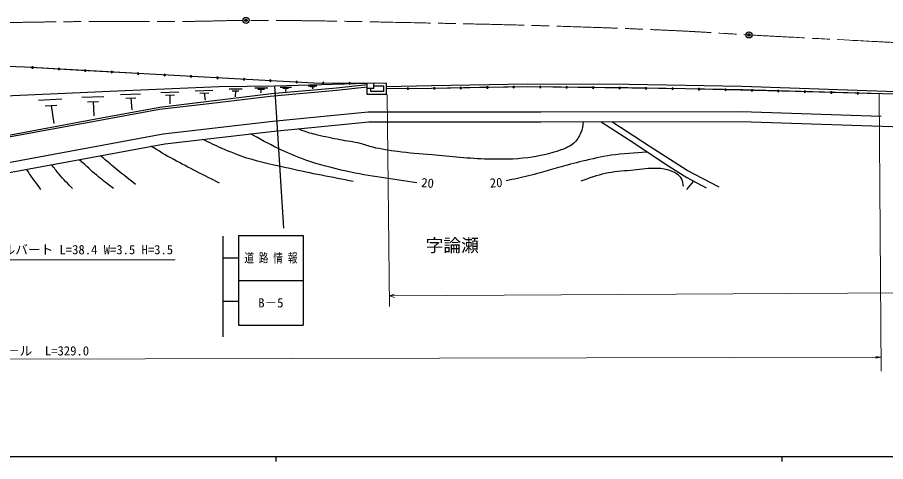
# Model space of a CAD drawing. Units: millimetres, scale not verified. Extents: x 40000 to 680000, y 20000 to 380000.
# Drawn here: x 216935 to 388522, y 204000 to 291765 of the extents above; entities that cross this region are included whole.
import ezdxf
from ezdxf.enums import TextEntityAlignment as Align

# ---------------------------------------------------------------- set-up
doc = ezdxf.new("R2010")
doc.units = ezdxf.units.MM
doc.header["$LTSCALE"] = 1000
doc.header["$PDMODE"] = 32
doc.header["$PDSIZE"] = 500
doc.linetypes.add('CHAIN', pattern=[18.5, 12, -1.5, 3.5, -1.5])
for name, color, linetype, lineweight in [('M-BGD', 7, 'Continuous', 25), ('M-BMK', 2, 'CHAIN', 13), ('M-BMK-HTXT', 7, 'Continuous', 13), ('M-BMK-SRVR', 3, 'Continuous', 25), ('M-STR-HTXT', 7, 'Continuous', 13), ('M-STR-STRC', 7, 'Continuous', 25), ('M-TTL-BAND', 7, 'Continuous', 25)]:
    doc.layers.add(name, color=color, linetype=linetype, lineweight=lineweight)
doc.styles.add('ＭＳ ゴシック', font='')
doc.styles.get('ＭＳ ゴシック').set_extended_font_data('MS Gothic')

# ---------------------------------------------------------------- blocks, each defined once
blk = doc.blocks.new('open_arrow')
at = {"color": 0, "linetype": 'Continuous', "lineweight": -2}
blk.add_lwpolyline([(7.5, 1.25), (0, 0), (7.5, -1.25)], dxfattribs=at)

msp = doc.modelspace()

# ---------------------------------------------------------------- linework, layer by layer
at = {"layer": 'M-BGD'}
for p, q in [((218439, 281946), (201457, 282591)), ((240746, 280655), (218439, 281946)), ((229592, 281300), (218439, 281946)), ((240746, 280655), (229592, 281300)), ((259825, 279646), (240746, 280655)), ((250285, 280151), (240746, 280655)), ((259825, 279646), (250285, 280151)), ((256840, 278033), (238245, 277266)), ((267892, 278154), (256840, 278033)), ((275516, 278799), (259825, 279646)), ((286031, 278719), (267892, 278154)), ((268846, 277965), (271097, 277989)), ((274373, 278221), (276139, 278246)), ((274810, 278078), (275694, 278090)), ((275252, 278084), (275240, 277637)), ((286031, 278719), (275516, 278799)), ((279989, 277408), (286038, 278035)), ((280009, 277851), (286033, 278521)), ((289863, 278760), (286031, 278719)), ((286054, 276500), (286031, 278719)), ((287362, 277712), (287351, 278733)), ((289362, 278194), (287357, 278173)), ((289373, 277146), (289362, 278194)), ((298770, 278214), (289836, 278053)), ((289886, 276540), (289863, 278760)), ((317729, 278577), (298770, 278214)), ((317769, 278033), (298791, 277730)), ((317769, 278033), (308280, 277882)), ((337756, 278477), (317729, 278577)), ((337655, 277851), (317769, 278033)), ((327712, 277942), (317769, 278033)), ((360103, 278093), (337756, 278477)), ((380957, 277387), (360103, 278093)), ((238245, 277266), (212873, 276097)), ((237288, 276550), (241239, 276665)), ((245308, 276938), (248853, 277047)), ((246190, 276384), (247963, 276438)), ((247076, 276411), (247064, 274669)), ((252086, 277228), (255583, 277355)), ((253007, 276789), (254755, 276852)), ((253881, 276820), (254020, 275408)), ((255302, 275250), (267161, 276702)), ((258768, 277628), (261346, 277652)), ((259392, 277245), (260681, 277257)), ((260037, 277251), (259976, 276083)), ((263853, 277855), (266442, 277855)), ((264464, 277605), (265759, 277605)), ((265111, 277605), (265002, 276855)), ((266919, 276177), (279989, 277408)), ((267161, 276702), (280009, 277851)), ((269405, 277749), (270530, 277762)), ((269968, 277755), (269956, 277090)), ((287362, 277712), (286042, 277698)), ((289886, 276540), (286054, 276500)), ((286808, 277119), (286801, 277706)), ((289362, 277145), (286808, 277119)), ((298791, 277730), (289896, 277670)), ((308280, 277882), (298791, 277730)), ((348960, 277640), (327712, 277942)), ((360264, 277428), (337655, 277851)), ((370661, 277135), (348960, 277640)), ((381058, 276843), (360264, 277428)), ((387225, 276646), (370661, 277135)), ((408814, 276461), (380957, 277387)), ((408814, 276015), (381058, 276843)), ((221086, 275398), (225696, 275640)), ((229674, 276005), (234006, 276107)), ((230815, 275096), (232981, 275147)), ((231898, 275121), (232074, 272317)), ((238343, 275801), (240319, 275859)), ((239331, 275830), (239534, 273498)), ((245016, 273616), (255343, 274846)), ((245077, 273999), (255302, 275250)), ((255343, 274846), (266919, 276177)), ((222434, 274284), (224739, 274405)), ((223587, 274345), (224174, 270824)), ((232108, 271639), (245077, 273999)), ((232169, 271236), (245016, 273616)), ((214542, 268392), (232108, 271639)), ((214542, 268009), (232169, 271236)), ((332315, 271126), (337807, 267565)), ((341780, 266335), (334427, 271130)), ((337807, 267565), (345672, 262362)), ((349303, 261495), (341780, 266335)), ((345672, 262362), (349262, 260103)), ((355636, 258207), (349303, 261495)), ((349242, 257743), (350533, 259357)), ((349262, 260103), (353054, 258106))]:
    msp.add_line(p, q, dxfattribs=at)
for points in [[(194401, 257848), (209460, 262026), (245752, 268733), (267445, 271270), (286289, 273101), (289844, 273118), (320408, 273075), (360026, 273158), (387622, 272233)], [(194929, 255946), (209904, 260101), (246046, 266780), (267655, 269307), (286389, 271127), (289848, 271144), (320409, 271101), (359995, 271184), (391794, 270118)]]:
    msp.add_lwpolyline(points, dxfattribs=at)
for centre, start, end in [((219921, 281860), 0, 180), ((219921, 281860), 180, 0), ((225144, 281558), 0, 180), ((225144, 281558), 180, 0), ((230366, 281255), 0, 180), ((230366, 281255), 180, 0), ((235588, 280953), 0, 180), ((235588, 280953), 180, 0), ((240811, 280651), 0, 180), ((240811, 280651), 180, 0), ((246035, 280375), 0, 180), ((246035, 280375), 180, 0), ((251258, 280099), 0, 180), ((251258, 280099), 180, 0), ((256482, 279823), 0, 180), ((256482, 279823), 180, 0), ((261706, 279545), 0, 180), ((261706, 279545), 180, 0), ((266929, 279263), 0, 180), ((266929, 279263), 180, 0), ((272153, 278981), 0, 180), ((272153, 278981), 180, 0), ((277379, 278785), 0, 180), ((277379, 278785), 180, 0), ((282610, 278745), 0, 180), ((282610, 278745), 180, 0), ((309797, 277906), 0, 180), ((315027, 277989), 0, 180), ((315027, 277989), 180, 0), ((320258, 278010), 0, 180), ((320258, 278010), 180, 0), ((325489, 277962), 0, 180), ((330720, 277899), 0, 180), ((335950, 277825), 0, 180), ((294105, 277698), 0, 180), ((294105, 277698), 180, 0), ((299336, 277739), 0, 180), ((299336, 277739), 180, 0), ((304567, 277822), 0, 180), ((304567, 277822), 180, 0), ((309797, 277906), 180, 0), ((325489, 277962), 180, 0), ((330720, 277899), 180, 0), ((335950, 277825), 180, 0), ((341181, 277750), 0, 180), ((341181, 277750), 180, 0), ((346411, 277676), 0, 180), ((346411, 277676), 180, 0), ((351641, 277577), 0, 180), ((351641, 277577), 180, 0), ((356871, 277456), 0, 180), ((356871, 277456), 180, 0), ((362101, 277334), 0, 180), ((362101, 277334), 180, 0), ((367331, 277213), 0, 180), ((367331, 277213), 180, 0), ((372560, 277079), 0, 180), ((372560, 277079), 180, 0), ((377789, 276925), 0, 180), ((377789, 276925), 180, 0), ((383018, 276770), 0, 180), ((383018, 276770), 180, 0)]:
    msp.add_arc(centre, 148, start, end, dxfattribs=at)
for points, knots in [([(328748, 271119), (328721, 270394), (328549, 269665), (328267, 268997), (327935, 268210), (327492, 267428), (326855, 266859), (326146, 266227), (325206, 265895), (324314, 265569), (322225, 264804), (320024, 264332), (317820, 264036), (315206, 263684), (312550, 263700), (309914, 263753), (306219, 263829), (302543, 264285), (298861, 264601), (296587, 264795), (294306, 264941), (292044, 265246), (290421, 265464), (288797, 265711), (287204, 266093), (286356, 266296), (285550, 266654), (284703, 266859), (283375, 267181), (282010, 267323), (280669, 267586), (279199, 267873), (277725, 268148), (276272, 268513), (275253, 268770), (274228, 269022), (273247, 269401), (272974, 269506), (272712, 269638), (272451, 269773)], [0, 0, 0, 0, 1, 1, 1, 2, 2, 2, 3, 3, 3, 4, 4, 4, 5, 5, 5, 6, 6, 6, 7, 7, 7, 8, 8, 8, 9, 9, 9, 10, 10, 10, 11, 11, 11, 12, 12, 12, 13, 13, 13, 13]), ([(295856, 259054), (291217, 259821), (286531, 260340), (281940, 261353), (279242, 261949), (276564, 262666), (273953, 263572), (272080, 264222), (270261, 265026), (268467, 265871), (266612, 266746), (264837, 267780), (263022, 268735)], [0, 0, 0, 0, 1, 1, 1, 2, 2, 2, 3, 3, 3, 4, 4, 4, 4]), ([(256911, 258994), (253885, 260553), (250819, 262035), (247835, 263673), (246314, 264508), (244838, 265423), (243337, 266295)], [0, 0, 0, 0, 1, 1, 1, 2, 2, 2, 2]), ([(283311, 259337), (279143, 260184), (274957, 260945), (270807, 261878), (267956, 262518), (265083, 263099), (262296, 263975), (260619, 264503), (258990, 265177), (257375, 265871), (256096, 266421), (254856, 267058), (253603, 267664)], [0, 0, 0, 0, 1, 1, 1, 2, 2, 2, 3, 3, 3, 4, 4, 4, 4]), ([(240312, 258732), (238833, 259921), (237334, 261087), (235875, 262301), (235032, 263002), (234204, 263720), (233377, 264439)], [0, 0, 0, 0, 1, 1, 1, 2, 2, 2, 2]), ([(341296, 265165), (338956, 264950), (336601, 264865), (334277, 264520), (332363, 264236), (330474, 263793), (328590, 263350), (327005, 262978), (325439, 262534), (323870, 262100), (322656, 261764), (321454, 261386), (320240, 261051), (319476, 260840), (318711, 260632), (317941, 260446), (316482, 260093), (315010, 259800), (313544, 259478)], [0, 0, 0, 0, 1, 1, 1, 2, 2, 2, 3, 3, 3, 4, 4, 4, 5, 5, 5, 6, 6, 6, 6]), ([(227848, 257925), (226947, 258893), (225990, 259812), (225145, 260829), (224654, 261420), (224184, 262030), (223740, 262658)], [0, 0, 0, 0, 1, 1, 1, 2, 2, 2, 2]), ([(235956, 257945), (234974, 258705), (233966, 259431), (233011, 260224), (231930, 261122), (230901, 262079), (229865, 263027), (229635, 263238), (229407, 263450), (229181, 263663)], [0, 0, 0, 0, 1, 1, 1, 2, 2, 2, 3, 3, 3, 3]), ([(221596, 257703), (220748, 258906), (219861, 260083), (219054, 261313), (218961, 261455), (218871, 261597), (218781, 261741)], [0, 0, 0, 0, 1, 1, 1, 2, 2, 2, 2]), ([(348557, 258429), (348449, 258886), (348458, 259388), (348234, 259800), (348002, 260226), (347623, 260571), (347225, 260849), (346683, 261229), (346050, 261484), (345410, 261656), (344548, 261887), (343640, 261930), (342748, 261938), (341209, 261952), (339680, 261694), (338150, 261535), (336466, 261360), (334763, 261283), (333107, 260930), (331469, 260580), (329907, 259935), (328307, 259437)], [0, 0, 0, 0, 1, 1, 1, 2, 2, 2, 3, 3, 3, 4, 4, 4, 5, 5, 5, 6, 6, 6, 7, 7, 7, 7])]:
    msp.add_open_spline(points, degree=3, knots=knots, dxfattribs=at)
at = {"layer": 'M-BMK'}
msp.add_open_spline([(65020, 280143), (69816, 280683), (74613, 281218), (79409, 281762), (83914, 282273), (88414, 282820), (92921, 283307), (100358, 284112), (107795, 284925), (115246, 285582), (125010, 286444), (134789, 287127), (144569, 287770), (150868, 288184), (157171, 288531), (163476, 288846), (174640, 289402), (185806, 289919), (196977, 290280), (206262, 290579), (215551, 290768), (224841, 290885), (233955, 291001), (243071, 290881), (252185, 290984), (255500, 291022), (258813, 291166), (262127, 291173), (275010, 291199), (287891, 290850), (300771, 290595), (308267, 290446), (315763, 290275), (323257, 290039), (331616, 289774), (339974, 289481), (348327, 289074), (352723, 288860), (357113, 288544), (361508, 288299), (373295, 287641), (385088, 287097), (396875, 286435), (408955, 285756), (421037, 285091), (433108, 284272), (442329, 283646), (451544, 282936), (460754, 282170), (471541, 281274), (482321, 280286), (493096, 279253), (507725, 277850), (522353, 276427), (536959, 274796), (544400, 273966), (551825, 272988), (559258, 272083)], degree=3, knots=[0, 0, 0, 0, 1, 1, 1, 2, 2, 2, 3, 3, 3, 4, 4, 4, 5, 5, 5, 6, 6, 6, 7, 7, 7, 8, 8, 8, 9, 9, 9, 10, 10, 10, 11, 11, 11, 12, 12, 12, 13, 13, 13, 14, 14, 14, 15, 15, 15, 16, 16, 16, 17, 17, 17, 18, 18, 18, 19, 19, 19, 19], dxfattribs=at)
at = {"layer": 'M-BMK-SRVR'}
for centre in [(262126, 291173), (361508, 288299)]:
    msp.add_circle(centre, 592, dxfattribs=at)
for p in [(262126, 291173), (361508, 288299)]:
    msp.add_point(p, dxfattribs=at)
at = {"layer": 'M-STR-HTXT'}
for p, q in [((290022, 276500), (290446, 234650)), ((387225, 276646), (387628, 221868)), ((198694, 243847), (248129, 243847)), ((290446, 236738), (455096, 237734)), ((290446, 236738), (291431, 237089)), ((290446, 236738), (291435, 236398)), ((387598, 224621), (69572, 223879))]:
    msp.add_line(p, q, dxfattribs=at)
at = {"layer": 'M-STR-STRC'}
for p, q in [((267760, 278196), (269553, 250089)), ((257561, 248540), (257561, 228657)), ((260616, 248696), (273447, 248696)), ((260616, 248696), (260616, 230930)), ((273447, 248696), (273447, 230930)), ((257561, 244263), (260616, 244263)), ((260616, 239813), (273447, 239813)), ((257561, 235672), (260616, 235672)), ((260616, 230930), (273447, 230930))]:
    msp.add_line(p, q, dxfattribs=at)
at = {"layer": 'M-TTL-BAND'}
for p, q in [((40000, 205000), (579000, 205000)), ((268000, 205000), (268000, 204000)), ((368000, 205000), (368000, 204000))]:
    msp.add_line(p, q, dxfattribs=at)

# ---------------------------------------------------------------- block references
at = {"layer": 'M-STR-HTXT', "xscale": 133, "yscale": 133, "rotation": 180.1}
msp.add_blockref('open_arrow', (387598, 224621), dxfattribs=at)

# ---------------------------------------------------------------- texts
at = {"layer": 'M-BGD', "style": 'ＭＳ ゴシック'}
for rotation, p in [(355.236, (296643, 257703)), (3.302, (310391, 257574))]:
    msp.add_text('20', height=1833, rotation=rotation, dxfattribs=at).set_placement(p, align=Align.BOTTOM_LEFT)
at = {"layer": 'M-BMK-HTXT', "style": 'ＭＳ ゴシック'}
msp.add_text('字論瀬', height=2566, dxfattribs=at).set_placement((297626, 244674), align=Align.BOTTOM_LEFT)
at = {"layer": 'M-STR-HTXT', "style": 'ＭＳ ゴシック'}
for s, p in [('ボックスカルバート L=38.4 W=3.5 H=3.5', (201518, 244412)), ('ガ－ドレ－ル\u3000L=329.0', (204877, 224424))]:
    msp.add_text(s, height=1833, dxfattribs=at).set_placement(p, align=Align.BOTTOM_LEFT)
at = {"layer": 'M-STR-STRC', "style": 'ＭＳ ゴシック', "width": 0.75}
msp.add_text('道 路 情 報', height=1833, dxfattribs=at).set_placement((267032, 244254), align=Align.MIDDLE_CENTER)
at = {"layer": 'M-STR-STRC', "style": 'ＭＳ ゴシック'}
msp.add_text('B－5', height=1833, dxfattribs=at).set_placement((267032, 235371), align=Align.MIDDLE_CENTER)

doc.saveas('drawing.dxf')
